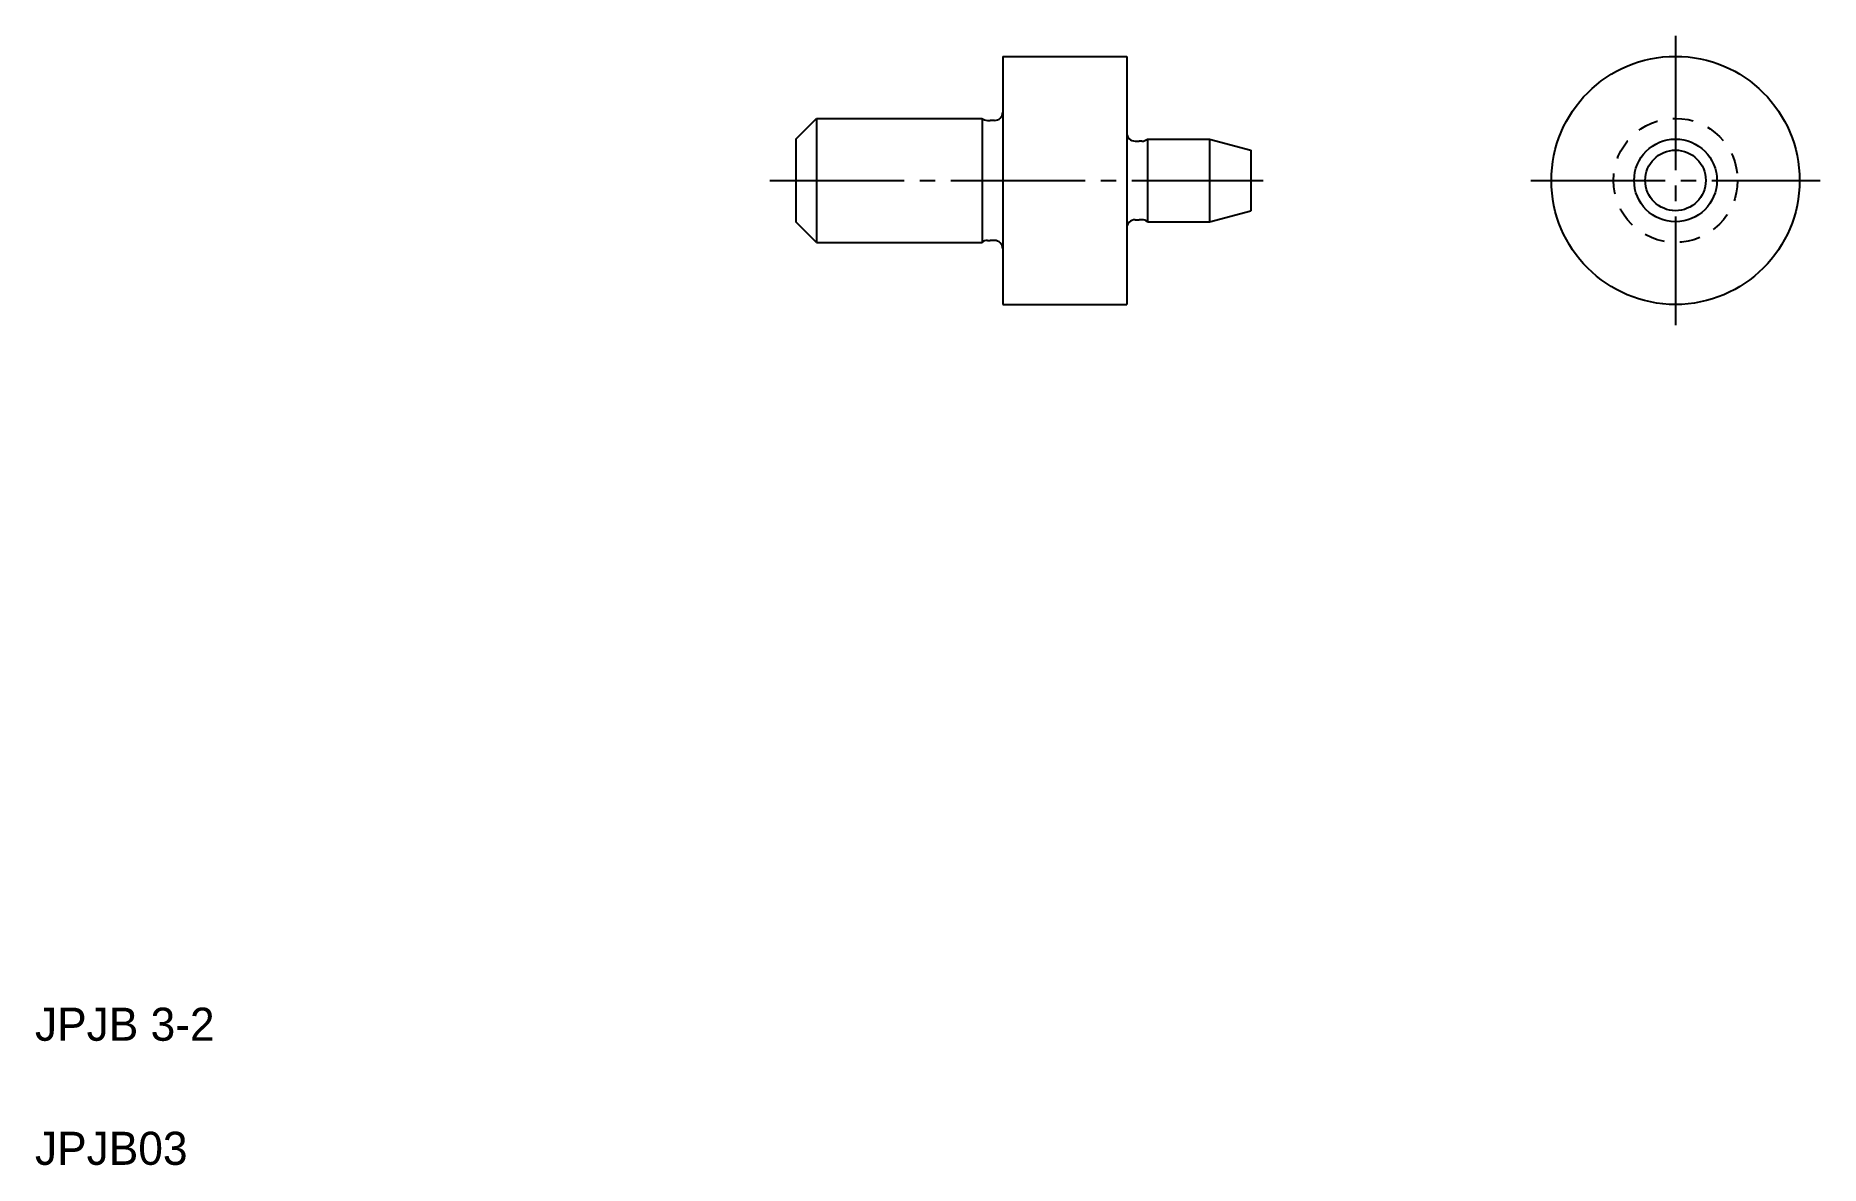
# Model space of a CAD drawing. Extents: x 2 to 45.2, y 2 to 29.3.
import ezdxf

# ---------------------------------------------------------------- set-up
doc = ezdxf.new("R2010")
doc.units = 0
doc.header["$LTSCALE"] = 0.25
doc.linetypes.add('CENTER', pattern=[17.5, 13, -1.5, 1.5, -1.5])
doc.linetypes.add('DASHED', pattern=[3.5, 2, -1.5])
doc.layers.get('0').update_dxf_attribs({"linetype": 'CONTINUOUS'})
doc.layers.add('CENTER', color=1, linetype='CENTER')
doc.styles.get("Standard").update_dxf_attribs({"font": 'txt', "height": 0.64})

msp = doc.modelspace()

# ---------------------------------------------------------------- linework, layer by layer
at = {"linetype": 'CONTINUOUS'}
for p, q in [((25.389, 28.801), (25.389, 22.801)), ((25.389, 28.801), (28.389, 28.801)), ((28.389, 28.801), (28.389, 22.801)), ((20.389, 26.801), (20.889, 27.301)), ((20.889, 27.301), (24.889, 27.301)), ((20.889, 27.301), (20.889, 24.301)), ((24.889, 27.301), (24.889, 24.301)), ((25.189, 27.251), (25.089, 27.251)), ((20.389, 26.801), (20.389, 24.801)), ((28.589, 26.751), (28.689, 26.751)), ((28.889, 26.801), (30.389, 26.801)), ((28.889, 26.801), (28.889, 24.801)), ((30.389, 26.801), (30.389, 24.801)), ((30.389, 26.801), (31.389, 26.533)), ((31.389, 26.533), (31.389, 25.069)), ((30.389, 24.801), (31.389, 25.069)), ((20.889, 24.301), (20.389, 24.801)), ((28.589, 24.851), (28.689, 24.851)), ((28.889, 24.801), (30.389, 24.801)), ((20.889, 24.301), (24.889, 24.301)), ((25.189, 24.351), (25.089, 24.351)), ((25.389, 22.801), (28.389, 22.801))]:
    msp.add_line(p, q, dxfattribs=at)
for p, q in [((25.021, 27.251), (25.089, 27.251)), ((25.389, 27.301), (25.389, 27.301)), ((28.756, 26.751), (28.689, 26.751)), ((25.389, 25.801), (25.389, 25.801)), ((28.756, 24.851), (28.689, 24.851)), ((25.021, 24.351), (25.089, 24.351))]:
    msp.add_line(p, q)
at = {"color": 3, "linetype": 'CONTINUOUS'}
msp.add_line((31.389, 25.801), (31.389, 25.801), dxfattribs=at)
at = {"linetype": 'CONTINUOUS'}
for radius in [3, 1, 0.732]:
    msp.add_circle((41.651, 25.801), radius, dxfattribs=at)
at = {"color": 3, "linetype": 'DASHED'}
msp.add_circle((41.651, 25.801), 1.5, dxfattribs=at)
for centre, start, end in [((25.021, 27.451), 228.5904, 270), ((28.756, 26.951), 270, 311.4096), ((28.756, 24.651), 48.5904, 90), ((25.021, 24.151), 90, 131.4096)]:
    msp.add_arc(centre, 0.2, start, end)
at = {"linetype": 'CONTINUOUS'}
for centre, start, end in [((25.189, 27.451), 270, 0), ((28.589, 26.951), 180, 270), ((28.589, 24.651), 90, 180), ((25.189, 24.151), 0, 90)]:
    msp.add_arc(centre, 0.2, start, end, dxfattribs=at)
at = {"layer": 'CENTER', "color": 1, "linetype": 'CENTER'}
for p, q in [((41.651, 29.301), (41.651, 22.301)), ((19.76, 25.801), (31.682, 25.801)), ((38.151, 25.801), (45.151, 25.801))]:
    msp.add_line(p, q, dxfattribs=at)

# ---------------------------------------------------------------- texts
for s, p in [('JPJB 3-2', (2, 5)), ('JPJB03', (2, 2))]:
    msp.add_text(s, height=0.8).set_placement(p)

doc.saveas('drawing.dxf')
